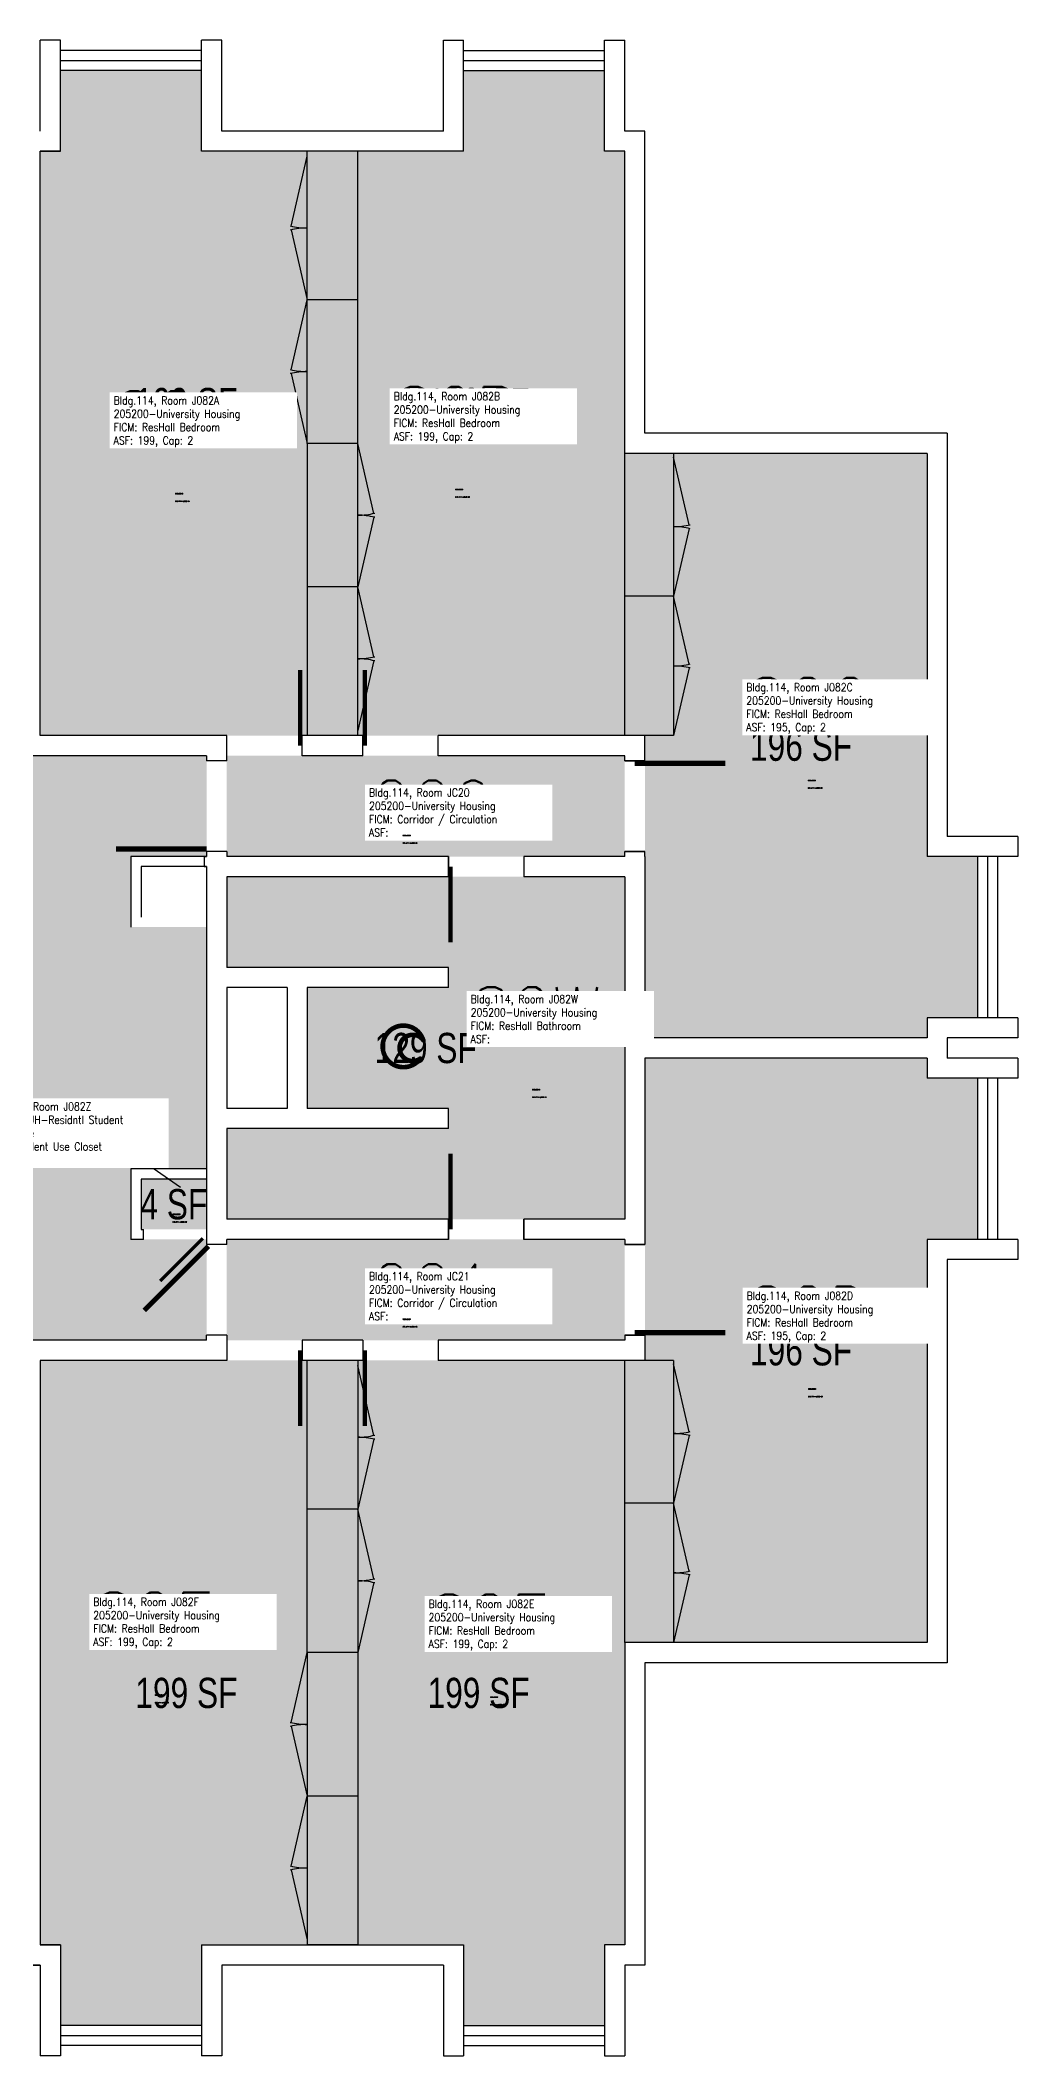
# Model space of a CAD drawing. Header units: inches. Extents: x 0 to 4816, y 0 to 3032.
# Drawn here: x 4428 to 4816, y 2232 to 3032 of the extents above; entities that cross this region are included whole.
import ezdxf
from ezdxf.enums import TextEntityAlignment as Align

# ---------------------------------------------------------------- set-up
doc = ezdxf.new("R2010")
doc.units = ezdxf.units.IN
doc.header["$LTSCALE"] = 10
doc.header["$MEASUREMENT"] = 0
doc.layers.get('0').update_dxf_attribs({"linetype": 'CONTINUOUS'})
for name, color, linetype in [('A-DOOR', 2, 'CONTINUOUS'), ('A-FLOR', 3, 'CONTINUOUS'), ('A-GLAZ', 1, 'CONTINUOUS'), ('A-GLAZ-SILL', 2, 'CONTINUOUS'), ('A-IDEN-CNUM', 7, 'CONTINUOUS'), ('A-IDEN-ICON', 4, 'CONTINUOUS'), ('A-IDEN-RNUM', 7, 'CONTINUOUS'), ('A-IDEN-SNUM', 4, 'CONTINUOUS'), ('A-IDEN-VNUM', 4, 'CONTINUOUS'), ('A-WALL', 5, 'CONTINUOUS'), ('AREA-TEXT', 3, 'CONTINUOUS'), ('Rooms-Category-Color', 7, 'CONTINUOUS'), ('Rooms-College-Color', 7, 'CONTINUOUS'), ('Rooms-Department-Color', 7, 'CONTINUOUS'), ('Rooms-Division-Color', 7, 'CONTINUOUS'), ('Rooms-Information', 7, 'CONTINUOUS')]:
    doc.layers.add(name, color=color, linetype=linetype)
doc.styles.add('AREA', font='arial.ttf', dxfattribs={"width": 0.75, "height": 12})
doc.styles.add('ROOMSNUMBER', font='txt.shx', dxfattribs={"height": 0.03})
doc.styles.add('ROOMVNUMBER', font='simplex.shx', dxfattribs={"width": 0.85})

# ---------------------------------------------------------------- blocks, each defined once
blk = doc.blocks.new('CPBATH')
at = {"color": 0, "linetype": 'ByBlock', "const_width": 0.0127}
for points in [[(0.0571, 0.0168, 0.861492), (-0.0551, 0, 1)], [(-0.0551, 0, 0.726902), (0.0487, -0.0337, 1)], [(0.0571, 0.0168, 0.729002), (-0.0084, -0.0042, 1)], [(-0.0084, -0.0042, 0.609468), (0.0487, -0.0337, 1)]]:
    blk.add_lwpolyline(points, format="xyb", dxfattribs=at)
at = {"color": 0, "linetype": 'ByBlock', "const_width": 0.00637}
for points in [[(0.0544, 0.0152, 1), (0.0599, 0.0184, 1)], [(0.0459, -0.0353, 1), (0.0515, -0.0321, 1)]]:
    blk.add_lwpolyline(points, format="xyb", close=True, dxfattribs=at)

msp = doc.modelspace()

# ---------------------------------------------------------------- hatches: boundary and pattern name
at = {"layer": 'Rooms-Category-Color', "true_color": 0x728ef3}
for points in [[(4428, 2756), (4428, 2988), (4436, 2988), (4436, 3020), (4492, 3020), (4492, 2988), (4544, 2988), (4544, 2756)], [(4660, 2756), (4660, 2988), (4652, 2988), (4652, 3020), (4596, 3020), (4596, 2988), (4544, 2988), (4544, 2756)], [(4668, 2636), (4668, 2756), (4660, 2756), (4660, 2868), (4780, 2868), (4780, 2708), (4800, 2708), (4800, 2644), (4780, 2644), (4780, 2636)], [(4254, 2584), (4254, 2680), (4283.99, 2680), (4284, 2708), (4254, 2708), (4254, 2748), (4494, 2748), (4494, 2708), (4464, 2708), (4464, 2680), (4494, 2680), (4494, 2584), (4464, 2584), (4464, 2556), (4494, 2556), (4494, 2516), (4254, 2516), (4254, 2554), (4254, 2580), (4280, 2580), (4280, 2556), (4284, 2556), (4284, 2584)], [(4660, 2700), (4660, 2564), (4502, 2564), (4502, 2600), (4590, 2600), (4590, 2608), (4534, 2608), (4534, 2656), (4590, 2656), (4590, 2664), (4502, 2664), (4502, 2700)], [(4668, 2628), (4668, 2508), (4660, 2508), (4660, 2396), (4780, 2396), (4780, 2556), (4800, 2556), (4800, 2620), (4780, 2620), (4780, 2628)], [(4494, 2580), (4494, 2560), (4468, 2560), (4468, 2580)], [(4428, 2508), (4428, 2276), (4436, 2276), (4436, 2244), (4492, 2244), (4492, 2276), (4544, 2276), (4544, 2508)], [(4660, 2508), (4660, 2276), (4652, 2276), (4652, 2244), (4596, 2244), (4596, 2276), (4544, 2276), (4544, 2508)]]:
    msp.add_hatch(color=171, dxfattribs=at).paths.add_polyline_path(points)
at = {"layer": 'Rooms-Category-Color', "true_color": 0xadadad}
for points in [[(4660, 2708), (4660, 2748), (4502, 2748), (4502, 2708)], [(4502, 2556), (4502, 2516), (4660, 2516), (4660, 2556)]]:
    msp.add_hatch(color=253, dxfattribs=at).paths.add_polyline_path(points)
at = {"layer": 'Rooms-College-Color', "true_color": 0xadadad}
for points in [[(4428, 2756), (4428, 2988), (4436, 2988), (4436, 3020), (4492, 3020), (4492, 2988), (4544, 2988), (4544, 2756)], [(4660, 2756), (4660, 2988), (4652, 2988), (4652, 3020), (4596, 3020), (4596, 2988), (4544, 2988), (4544, 2756)], [(4668, 2636), (4668, 2756), (4660, 2756), (4660, 2868), (4780, 2868), (4780, 2708), (4800, 2708), (4800, 2644), (4780, 2644), (4780, 2636)], [(4254, 2584), (4254, 2680), (4283.99, 2680), (4284, 2708), (4254, 2708), (4254, 2748), (4494, 2748), (4494, 2708), (4464, 2708), (4464, 2680), (4494, 2680), (4494, 2584), (4464, 2584), (4464, 2556), (4494, 2556), (4494, 2516), (4254, 2516), (4254, 2554), (4254, 2580), (4280, 2580), (4280, 2556), (4284, 2556), (4284, 2584)], [(4660, 2708), (4660, 2748), (4502, 2748), (4502, 2708)], [(4660, 2700), (4660, 2564), (4502, 2564), (4502, 2600), (4590, 2600), (4590, 2608), (4534, 2608), (4534, 2656), (4590, 2656), (4590, 2664), (4502, 2664), (4502, 2700)], [(4668, 2628), (4668, 2508), (4660, 2508), (4660, 2396), (4780, 2396), (4780, 2556), (4800, 2556), (4800, 2620), (4780, 2620), (4780, 2628)], [(4494, 2580), (4494, 2560), (4468, 2560), (4468, 2580)], [(4502, 2556), (4502, 2516), (4660, 2516), (4660, 2556)], [(4428, 2508), (4428, 2276), (4436, 2276), (4436, 2244), (4492, 2244), (4492, 2276), (4544, 2276), (4544, 2508)], [(4660, 2508), (4660, 2276), (4652, 2276), (4652, 2244), (4596, 2244), (4596, 2276), (4544, 2276), (4544, 2508)]]:
    msp.add_hatch(color=253, dxfattribs=at).paths.add_polyline_path(points)
at = {"layer": 'Rooms-Department-Color', "true_color": 0x604aed}
for points in [[(4428, 2756), (4428, 2988), (4436, 2988), (4436, 3020), (4492, 3020), (4492, 2988), (4544, 2988), (4544, 2756)], [(4660, 2756), (4660, 2988), (4652, 2988), (4652, 3020), (4596, 3020), (4596, 2988), (4544, 2988), (4544, 2756)], [(4668, 2636), (4668, 2756), (4660, 2756), (4660, 2868), (4780, 2868), (4780, 2708), (4800, 2708), (4800, 2644), (4780, 2644), (4780, 2636)], [(4254, 2584), (4254, 2680), (4283.99, 2680), (4284, 2708), (4254, 2708), (4254, 2748), (4494, 2748), (4494, 2708), (4464, 2708), (4464, 2680), (4494, 2680), (4494, 2584), (4464, 2584), (4464, 2556), (4494, 2556), (4494, 2516), (4254, 2516), (4254, 2554), (4254, 2580), (4280, 2580), (4280, 2556), (4284, 2556), (4284, 2584)], [(4660, 2700), (4660, 2564), (4502, 2564), (4502, 2600), (4590, 2600), (4590, 2608), (4534, 2608), (4534, 2656), (4590, 2656), (4590, 2664), (4502, 2664), (4502, 2700)], [(4668, 2628), (4668, 2508), (4660, 2508), (4660, 2396), (4780, 2396), (4780, 2556), (4800, 2556), (4800, 2620), (4780, 2620), (4780, 2628)], [(4494, 2580), (4494, 2560), (4468, 2560), (4468, 2580)], [(4428, 2508), (4428, 2276), (4436, 2276), (4436, 2244), (4492, 2244), (4492, 2276), (4544, 2276), (4544, 2508)], [(4660, 2508), (4660, 2276), (4652, 2276), (4652, 2244), (4596, 2244), (4596, 2276), (4544, 2276), (4544, 2508)]]:
    msp.add_hatch(color=173, dxfattribs=at).paths.add_polyline_path(points)
at = {"layer": 'Rooms-Department-Color', "true_color": 0xacacac}
for points in [[(4660, 2708), (4660, 2748), (4502, 2748), (4502, 2708)], [(4502, 2556), (4502, 2516), (4660, 2516), (4660, 2556)]]:
    msp.add_hatch(color=253, dxfattribs=at).paths.add_polyline_path(points)
at = {"layer": 'Rooms-Division-Color', "true_color": 0x604aed}
for points in [[(4428, 2756), (4428, 2988), (4436, 2988), (4436, 3020), (4492, 3020), (4492, 2988), (4544, 2988), (4544, 2756)], [(4660, 2756), (4660, 2988), (4652, 2988), (4652, 3020), (4596, 3020), (4596, 2988), (4544, 2988), (4544, 2756)], [(4668, 2636), (4668, 2756), (4660, 2756), (4660, 2868), (4780, 2868), (4780, 2708), (4800, 2708), (4800, 2644), (4780, 2644), (4780, 2636)], [(4254, 2584), (4254, 2680), (4283.99, 2680), (4284, 2708), (4254, 2708), (4254, 2748), (4494, 2748), (4494, 2708), (4464, 2708), (4464, 2680), (4494, 2680), (4494, 2584), (4464, 2584), (4464, 2556), (4494, 2556), (4494, 2516), (4254, 2516), (4254, 2554), (4254, 2580), (4280, 2580), (4280, 2556), (4284, 2556), (4284, 2584)], [(4660, 2700), (4660, 2564), (4502, 2564), (4502, 2600), (4590, 2600), (4590, 2608), (4534, 2608), (4534, 2656), (4590, 2656), (4590, 2664), (4502, 2664), (4502, 2700)], [(4668, 2628), (4668, 2508), (4660, 2508), (4660, 2396), (4780, 2396), (4780, 2556), (4800, 2556), (4800, 2620), (4780, 2620), (4780, 2628)], [(4494, 2580), (4494, 2560), (4468, 2560), (4468, 2580)], [(4428, 2508), (4428, 2276), (4436, 2276), (4436, 2244), (4492, 2244), (4492, 2276), (4544, 2276), (4544, 2508)], [(4660, 2508), (4660, 2276), (4652, 2276), (4652, 2244), (4596, 2244), (4596, 2276), (4544, 2276), (4544, 2508)]]:
    msp.add_hatch(color=173, dxfattribs=at).paths.add_polyline_path(points)
at = {"layer": 'Rooms-Division-Color', "true_color": 0xadadad}
for points in [[(4660, 2708), (4660, 2748), (4502, 2748), (4502, 2708)], [(4502, 2556), (4502, 2516), (4660, 2516), (4660, 2556)]]:
    msp.add_hatch(color=253, dxfattribs=at).paths.add_polyline_path(points)

# ---------------------------------------------------------------- linework, layer by layer
at = {"layer": 'A-DOOR'}
for points in [[(4531.17, 2752, 1.67, 1.67, 0), (4531.17, 2782, 0, 0, 0.414214), (4502, 2752, 0, 0, 0.814237)], [(4556.83, 2752, 1.67, 1.67, 0), (4556.83, 2782, 0, 0, -0.414214), (4586, 2752, 0, 0, -0.814237)], [(4494, 2711, 2, 2, 0), (4458, 2711, 0, 0, -0.414214), (4494, 2746, 0, 0, -0.814237)], [(4664, 2745, 2, 2, 0), (4700, 2745, 0, 0, -0.414214), (4664, 2710, 0, 0, -0.814237)], [(4590.83, 2704, 1.67, 1.67, 0), (4590.83, 2674, 0, 0, 0.414214), (4620, 2704, 0, 0, 0.814237)], [(4590.83, 2560, 1.67, 1.67, 0), (4590.83, 2590, 0, 0, -0.414214), (4620, 2560, 0, 0, -0.814237)], [(4492.53, 2556.47, 1.33, 1.33, 0), (4475.56, 2539.5, 0, 0, -0.195255), (4468.86, 2556, 0, 0, -0.195255)], [(4494.71, 2553.29, 2, 2, 0), (4469.25, 2527.84, 0, 0, 0.195255), (4494, 2517.79, 0, 0, 0.195255)], [(4664, 2519, 2, 2, 0), (4700, 2519, 0, 0, 0.414214), (4664, 2554, 0, 0, 0.814237)], [(4531.17, 2512, 1.67, 1.67, 0), (4531.17, 2482, 0, 0, -0.414214), (4502, 2512, 0, 0, -0.814237)], [(4556.83, 2512, 1.67, 1.67, 0), (4556.83, 2482, 0, 0, 0.414214), (4586, 2512, 0, 0, 0.814237)]]:
    msp.add_lwpolyline(points, format="xyseb", dxfattribs=at)
at = {"layer": 'A-FLOR'}
for p, q in [((4527.59, 2958.23), (4534, 2986)), ((4554, 2988), (4534, 2988)), ((4534, 2872), (4534, 2988)), ((4554, 2872), (4554, 2988)), ((4527.59, 2956.77), (4534, 2929)), ((4527.59, 2901.23), (4534, 2929)), ((4554, 2929), (4534, 2929)), ((4527.59, 2899.77), (4534, 2872)), ((4554, 2872), (4534, 2872)), ((4534, 2872), (4534, 2756)), ((4560.41, 2844.23), (4554, 2872)), ((4554, 2815), (4554, 2872)), ((4679.4, 2868), (4660, 2868)), ((4660, 2756), (4660, 2868)), ((4679.4, 2868), (4679.4, 2811.29)), ((4685.62, 2839.64), (4679.4, 2866.58)), ((4679.4, 2866.58), (4679.4, 2811.29)), ((4560.41, 2842.77), (4554, 2815)), ((4685.62, 2838.23), (4679.4, 2811.29)), ((4554, 2815), (4534, 2815)), ((4554, 2756), (4554, 2815)), ((4560.41, 2787.23), (4554, 2815)), ((4554, 2758), (4554, 2815)), ((4679.4, 2811.29), (4660, 2811.29)), ((4685.62, 2784.35), (4679.4, 2811.29)), ((4679.4, 2811.29), (4679.4, 2756)), ((4560.41, 2785.77), (4554, 2758)), ((4685.62, 2782.94), (4679.4, 2756)), ((4679.4, 2756), (4660, 2756)), ((4534, 2392), (4534, 2508)), ((4554, 2508), (4554, 2449)), ((4560.41, 2478.23), (4554, 2506)), ((4554, 2506), (4554, 2449)), ((4679.4, 2508), (4660, 2508)), ((4660, 2396), (4660, 2508)), ((4679.4, 2508), (4679.4, 2451.29)), ((4685.62, 2479.64), (4679.4, 2506.58)), ((4679.4, 2506.58), (4679.4, 2451.29)), ((4560.41, 2476.77), (4554, 2449)), ((4685.62, 2478.23), (4679.4, 2451.29)), ((4554, 2449), (4534, 2449)), ((4560.41, 2421.23), (4554, 2449)), ((4554, 2449), (4554, 2392)), ((4679.4, 2451.29), (4660, 2451.29)), ((4685.62, 2424.35), (4679.4, 2451.29)), ((4679.4, 2451.29), (4679.4, 2396)), ((4560.41, 2419.77), (4554, 2392)), ((4685.62, 2422.94), (4679.4, 2396)), ((4554, 2392), (4534, 2392)), ((4554, 2392), (4554, 2276)), ((4679.4, 2396), (4660, 2396)), ((4527.59, 2364.23), (4534, 2392)), ((4534, 2392), (4534, 2276)), ((4527.59, 2362.77), (4534, 2335)), ((4527.59, 2307.23), (4534, 2335)), ((4554, 2335), (4534, 2335)), ((4527.59, 2305.77), (4534, 2278)), ((4554, 2276), (4534, 2276))]:
    msp.add_line(p, q, dxfattribs=at)
for centre, radius, start, end in [((4534, 2986), 28.5, 256.2626, 270), ((4534, 2929), 28.5, 90, 103.7374), ((4534, 2929), 28.5, 256.2626, 270), ((4534, 2872), 28.5, 90, 103.7374), ((4554, 2872), 28.5, 270, 283.7374), ((4554, 2815), 28.5, 76.2626, 90), ((4679.4, 2866.58), 27.64, 270, 283.7374), ((4679.4, 2811.29), 27.64, 76.2626, 90), ((4554, 2815), 28.5, 270, 283.7374), ((4554, 2758), 28.5, 76.2626, 90), ((4679.4, 2811.29), 27.64, 270, 283.7374), ((4679.4, 2756), 27.64, 76.2626, 90), ((4554, 2506), 28.5, 270, 283.7374), ((4554, 2449), 28.5, 76.2626, 90), ((4679.4, 2506.58), 27.64, 270, 283.7374), ((4679.4, 2451.29), 27.64, 76.2626, 90), ((4679.4, 2451.29), 27.64, 270, 283.7374), ((4554, 2449), 28.5, 270, 283.7374), ((4554, 2392), 28.5, 76.2626, 90), ((4679.4, 2396), 27.64, 76.2626, 90), ((4534, 2392), 28.5, 256.2626, 270), ((4534, 2335), 28.5, 90, 103.7374), ((4534, 2335), 28.5, 256.2626, 270), ((4534, 2278), 28.5, 90, 103.7374)]:
    msp.add_arc(centre, radius, start, end, dxfattribs=at)
at = {"layer": 'A-GLAZ'}
for p, q in [((4436, 3024), (4492, 3024)), ((4596, 3024), (4652, 3024)), ((4804, 2708), (4804, 2644)), ((4804, 2620), (4804, 2556)), ((4436, 2240), (4492, 2240)), ((4596, 2240), (4652, 2240))]:
    msp.add_line(p, q, dxfattribs=at)
at = {"layer": 'A-GLAZ-SILL'}
for p, q in [((4492, 3028), (4436, 3028)), ((4596, 3028), (4652, 3028)), ((4492, 3020), (4436, 3020)), ((4596, 3020), (4652, 3020)), ((4800, 2708), (4800, 2644)), ((4808, 2708), (4808, 2644)), ((4800, 2620), (4800, 2556)), ((4808, 2620), (4808, 2556)), ((4492, 2244), (4436, 2244)), ((4596, 2244), (4652, 2244)), ((4492, 2236), (4436, 2236)), ((4596, 2236), (4652, 2236))]:
    msp.add_line(p, q, dxfattribs=at)
at = {"layer": 'A-IDEN-VNUM'}
msp.add_lwpolyline([(4457.56, 2594.91), (4483.66, 2576.7)], dxfattribs=at)
at = {"layer": 'A-WALL'}
for p, q in [((4428, 2996), (4428, 3032)), ((4436, 3032), (4428, 3032)), ((4436, 2988), (4436, 3032)), ((4492, 2988), (4492, 3032)), ((4500, 3032), (4492, 3032)), ((4500, 2996), (4500, 3032)), ((4588, 2996), (4588, 3032)), ((4588, 3032), (4596, 3032)), ((4596, 2988), (4596, 3032)), ((4652, 2988), (4652, 3032)), ((4652, 3032), (4660, 3032)), ((4660, 2996), (4660, 3032)), ((4588, 2996), (4500, 2996)), ((4668, 2996), (4660, 2996)), ((4668, 2876), (4668, 2996)), ((4428, 2756), (4428, 2988)), ((4428, 2988), (4436, 2988)), ((4436, 2988), (4428, 2988)), ((4428, 2988), (4436, 2988)), ((4436, 2988), (4428, 2988)), ((4596, 2988), (4492, 2988)), ((4660, 2988), (4652, 2988)), ((4660, 2868), (4660, 2988)), ((4788, 2876), (4668, 2876)), ((4788, 2876), (4788, 2716)), ((4780, 2868), (4660, 2868)), ((4780, 2868), (4780, 2708)), ((4502, 2756), (4428, 2756)), ((4502, 2748), (4502, 2756)), ((4502, 2746), (4502, 2756)), ((4556, 2756), (4532, 2756)), ((4532, 2748), (4532, 2756)), ((4532, 2748), (4532, 2756)), ((4556, 2748), (4556, 2756)), ((4556, 2748), (4556, 2756)), ((4668, 2756), (4586, 2756)), ((4586, 2748), (4586, 2756)), ((4586, 2748), (4586, 2756)), ((4668, 2748), (4668, 2756)), ((4494, 2748), (4418, 2748)), ((4494, 2748), (4494, 2746)), ((4502, 2746), (4494, 2746)), ((4556, 2748), (4532, 2748)), ((4660, 2748), (4586, 2748)), ((4660, 2746), (4660, 2748)), ((4668, 2746), (4660, 2746)), ((4660, 2746), (4668, 2746)), ((4668, 2746), (4668, 2748)), ((4816, 2716), (4788, 2716)), ((4816, 2716), (4816, 2708)), ((4494, 2708), (4464, 2708)), ((4464, 2708), (4464, 2680)), ((4494, 2704), (4468, 2704)), ((4468, 2704), (4468, 2684)), ((4493, 2708), (4493, 2704)), ((4493, 2708), (4494, 2708)), ((4493, 2704), (4494, 2704)), ((4494, 2710), (4494, 2708)), ((4502, 2710), (4494, 2710)), ((4494, 2704), (4494, 2554)), ((4502, 2710), (4502, 2708)), ((4590, 2708), (4502, 2708)), ((4590, 2700), (4590, 2708)), ((4590, 2708), (4590, 2700)), ((4660, 2708), (4620, 2708)), ((4620, 2708), (4620, 2700)), ((4620, 2708), (4620, 2700)), ((4668, 2710), (4660, 2710)), ((4660, 2708), (4660, 2710)), ((4660, 2710), (4668, 2710)), ((4668, 2708), (4668, 2710)), ((4668, 2708), (4668, 2636)), ((4816, 2708), (4780, 2708)), ((4590, 2700), (4502, 2700)), ((4502, 2700), (4502, 2664)), ((4660, 2700), (4620, 2700)), ((4660, 2700), (4660, 2564)), ((4590, 2664), (4502, 2664)), ((4590, 2656), (4590, 2664)), ((4502, 2656), (4502, 2608)), ((4526, 2656), (4502, 2656)), ((4526, 2656), (4526, 2608)), ((4590, 2656), (4534, 2656)), ((4534, 2656), (4534, 2608)), ((4816, 2644), (4780, 2644)), ((4780, 2644), (4780, 2636)), ((4816, 2644), (4816, 2636)), ((4780, 2636), (4668, 2636)), ((4816, 2636), (4788, 2636)), ((4788, 2636), (4788, 2628)), ((4668, 2628), (4668, 2556)), ((4780, 2628), (4668, 2628)), ((4780, 2628), (4780, 2620)), ((4816, 2628), (4788, 2628)), ((4816, 2628), (4816, 2620)), ((4816, 2620), (4780, 2620)), ((4526, 2608), (4502, 2608)), ((4590, 2600), (4502, 2600)), ((4502, 2600), (4502, 2564)), ((4590, 2608), (4534, 2608)), ((4590, 2600), (4590, 2608)), ((4494, 2584), (4464, 2584)), ((4464, 2584), (4464, 2556)), ((4494, 2580), (4468, 2580)), ((4468, 2580), (4468, 2560)), ((4590, 2564), (4502, 2564)), ((4590, 2564), (4590, 2556)), ((4590, 2556), (4590, 2564)), ((4660, 2564), (4620, 2564)), ((4620, 2564), (4620, 2556)), ((4620, 2556), (4620, 2564)), ((4468, 2556), (4464, 2556)), ((4469, 2556), (4464, 2556)), ((4468, 2560), (4469, 2560)), ((4469, 2556), (4469, 2560)), ((4502, 2554), (4494, 2554)), ((4590, 2556), (4502, 2556)), ((4502, 2554), (4502, 2556)), ((4660, 2556), (4620, 2556)), ((4660, 2556), (4660, 2554)), ((4668, 2554), (4660, 2554)), ((4660, 2554), (4668, 2554)), ((4668, 2556), (4668, 2554)), ((4816, 2556), (4780, 2556)), ((4780, 2556), (4780, 2396)), ((4816, 2556), (4816, 2548)), ((4788, 2548), (4788, 2388)), ((4816, 2548), (4788, 2548)), ((4494, 2516), (4366, 2516)), ((4494, 2516), (4494, 2518)), ((4502, 2518), (4494, 2518)), ((4502, 2518), (4502, 2508)), ((4502, 2516), (4502, 2508)), ((4532, 2516), (4532, 2508)), ((4556, 2516), (4532, 2516)), ((4532, 2516), (4532, 2508)), ((4556, 2516), (4556, 2508)), ((4556, 2516), (4556, 2508)), ((4660, 2516), (4586, 2516)), ((4586, 2516), (4586, 2508)), ((4586, 2516), (4586, 2508)), ((4668, 2518), (4660, 2518)), ((4660, 2518), (4660, 2516)), ((4660, 2518), (4668, 2518)), ((4668, 2518), (4668, 2516)), ((4668, 2516), (4668, 2508)), ((4502, 2508), (4428, 2508)), ((4428, 2508), (4428, 2276)), ((4556, 2508), (4532, 2508)), ((4668, 2508), (4586, 2508)), ((4660, 2396), (4660, 2276)), ((4780, 2396), (4660, 2396)), ((4660, 2396), (4660, 2276)), ((4668, 2388), (4668, 2268)), ((4788, 2388), (4668, 2388)), ((4668, 2388), (4668, 2268)), ((4428, 2276), (4436, 2276)), ((4436, 2276), (4428, 2276)), ((4428, 2276), (4436, 2276)), ((4436, 2276), (4436, 2232)), ((4492, 2276), (4492, 2232)), ((4492, 2276), (4596, 2276)), ((4596, 2276), (4596, 2232)), ((4660, 2276), (4652, 2276)), ((4652, 2276), (4652, 2232)), ((4420, 2268), (4428, 2268)), ((4428, 2268), (4420, 2268)), ((4420, 2268), (4428, 2268)), ((4428, 2268), (4428, 2232)), ((4500, 2268), (4500, 2232)), ((4588, 2268), (4500, 2268)), ((4588, 2268), (4588, 2232)), ((4668, 2268), (4660, 2268)), ((4660, 2268), (4660, 2232)), ((4436, 2232), (4428, 2232)), ((4500, 2232), (4492, 2232)), ((4588, 2232), (4596, 2232)), ((4652, 2232), (4660, 2232))]:
    msp.add_line(p, q, dxfattribs=at)

# ---------------------------------------------------------------- block references
at = {"layer": 'A-IDEN-ICON', "xscale": 144, "yscale": 144, "zscale": 144}
msp.add_blockref('CPBATH', (4571.83, 2632.64), dxfattribs=at)

# ---------------------------------------------------------------- texts
at = {"layer": 'A-IDEN-CNUM', "style": 'ROOMSNUMBER'}
for s, p in [('CAD #114-J_0082-0A', (4481.6, 2848.86)), ('CAD #114-J_0082-0B', (4592.78, 2850.5)), ('CAD #114-J_0082-0C', (4732.75, 2735)), ('CAD #114-J_C203-00', (4571.93, 2713.16)), ('CAD #114-J_0082-0W', (4623.32, 2612.29)), ('CAD #114-J_0082-0Z', (4480.53, 2562.77)), ('CAD #114-J_C202-00', (4571.93, 2521.16)), ('CAD #114-J_0082-0D', (4732.88, 2493.46)), ('CAD #114-J_0082-0F', (4473.49, 2371.95)), ('CAD #114-J_0082-0E', (4606.61, 2371.14))]:
    msp.add_text(s, height=0.36, dxfattribs=at).set_placement(p)
at = {"layer": 'A-IDEN-RNUM', "style": 'ROOMSNUMBER'}
for s, p in [('0082-A0', (4481.6, 2851.86)), ('0082-B0', (4592.78, 2853.5)), ('0082-C0', (4732.75, 2738)), ('0C20-00', (4571.93, 2716.16)), ('0082-W0', (4623.32, 2615.29)), ('0082-Z0', (4480.53, 2565.77)), ('0C21-00', (4571.93, 2524.16)), ('0082-D0', (4732.88, 2496.46)), ('0082-F0', (4473.49, 2374.95)), ('0082-E0', (4606.61, 2374.14))]:
    msp.add_text(s, height=0.36, dxfattribs=at).set_placement(p)
at = {"layer": 'A-IDEN-SNUM', "style": 'ROOMSNUMBER'}
for s, p in [('1140J082A0', (4481.6, 2851.86)), ('1140J082B0', (4592.78, 2853.5)), ('1140J082C0', (4732.75, 2738)), ('1140JC2000', (4571.93, 2716.16)), ('1140J082W0', (4623.32, 2615.29)), ('1140J082Z0', (4480.53, 2565.77)), ('1140JC2100', (4571.93, 2524.16)), ('1140J082D0', (4732.88, 2496.46)), ('1140J082F0', (4473.49, 2374.95)), ('1140J082E0', (4606.61, 2374.14))]:
    msp.add_text(s, height=0.36, dxfattribs=at).set_placement(p)
at = {"layer": 'A-IDEN-VNUM', "style": 'ROOMVNUMBER', "width": 0.85}
for s, p in [('82A', (4457.13, 2870.51)), ('82B', (4568.3, 2872.15)), ('82C', (4708.27, 2756.66)), ('C20', (4558.49, 2715.92)), ('82W', (4598.85, 2633.95)), ('82Z', (4406.19, 2586.01)), ('C21', (4558.49, 2523.92)), ('82D', (4708.41, 2515.12)), ('82F', (4449.02, 2393.61)), ('82E', (4582.14, 2392.8))]:
    msp.add_text(s, height=22.238, dxfattribs=at).set_placement(p)
at = {"layer": 'AREA-TEXT', "style": 'AREA', "width": 0.75}
for s, p in [('199 SF', (4486, 2888)), ('199 SF', (4602, 2888)), ('196 SF', (4730, 2752)), ('44 SF', (4581, 2728)), ('129 SF', (4581, 2632)), ('4 SF', (4481, 2570)), ('44 SF', (4581, 2536)), ('196 SF', (4730, 2512)), ('199 SF', (4486, 2376)), ('199 SF', (4602, 2376))]:
    msp.add_text(s, height=12, dxfattribs=at).set_placement(p, align=Align.MIDDLE_CENTER)

# ---------------------------------------------------------------- next in the draw order: texts
at = {"layer": 'Rooms-Information', "char_height": 3.1768, "width": 71.1604, "attachment_point": 7, "style": 'ROOMVNUMBER', "bg_fill": 3, "box_fill_scale": 1.5, "bg_fill_color": 256, "bg_fill_true_color": 13158600, "bg_fill_transparency": 0}
for s, insert in [('Bldg.114, Room J082A^M^J205200-University Housing^M^JFICM: ResHall Bedroom^M^JASF: 199, Cap: 2', (4457.13, 2870.51)), ('Bldg.114, Room J082B^M^J205200-University Housing^M^JFICM: ResHall Bedroom^M^JASF: 199, Cap: 2', (4568.3, 2872.15)), ('Bldg.114, Room J082C^M^J205200-University Housing^M^JFICM: ResHall Bedroom^M^JASF: 195, Cap: 2', (4708.27, 2756.66)), ('Bldg.114, Room JC20^M^J205200-University Housing^M^JFICM: Corridor / Circulation^M^JASF: ', (4558.49, 2715.92)), ('Bldg.114, Room J082W^M^J205200-University Housing^M^JFICM: ResHall Bathroom^M^JASF: ', (4598.85, 2633.95)), ('Bldg.114, Room J082Z^M^J140903-UH-Residntl Student Experience^M^JFICM: Student Use Closet^M^JASF: ', (4406.19, 2586.01)), ('Bldg.114, Room JC21^M^J205200-University Housing^M^JFICM: Corridor / Circulation^M^JASF: ', (4558.49, 2523.92)), ('Bldg.114, Room J082D^M^J205200-University Housing^M^JFICM: ResHall Bedroom^M^JASF: 195, Cap: 2', (4708.41, 2515.12)), ('Bldg.114, Room J082F^M^J205200-University Housing^M^JFICM: ResHall Bedroom^M^JASF: 199, Cap: 2', (4449.02, 2393.61)), ('Bldg.114, Room J082E^M^J205200-University Housing^M^JFICM: ResHall Bedroom^M^JASF: 199, Cap: 2', (4582.14, 2392.8))]:
    msp.add_mtext(s, dxfattribs=dict(at, insert=insert))

doc.saveas('drawing.dxf')
